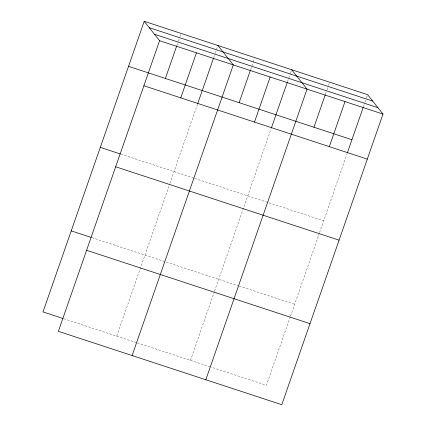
<?xml version="1.0" encoding="UTF-8"?>
<svg xmlns="http://www.w3.org/2000/svg" width="426" height="426" viewBox="0 0 426 426"><rect width="100%" height="100%" fill="white"/><g stroke="black" fill="none" stroke-linecap="round" stroke-linejoin="round"><path stroke-width="0.32" stroke-dasharray="2.13 1.6" d="M176.934 45.294L178.244 41.54M178.462 40.917L179.767 37.163M179.985 36.535L180.858 34.032M116.735 336.141L169.692 184.064M169.905 183.441L197.472 104.279M213.799 57.403L215.103 53.649M215.322 53.021L217.723 46.141M250.664 69.507L254.365 58.873M190.459 360.353L214.337 291.778M214.555 291.155L271.202 128.492M287.523 81.616L290.356 73.48M290.575 72.857L291.23 70.977M325.507 94.087L326.811 90.333M327.03 89.71L328.339 85.956M328.558 85.328L329.426 82.825M290.298 316.726L266.42 385.301L211.008 367.1M290.516 316.103L319.378 233.224M319.596 232.601L347.163 153.44M363.484 106.564L364.794 102.81M365.013 102.181L366.317 98.427M366.536 97.804L367.191 95.925M120.92 154.164L194.022 178.169M194.65 178.377L323.717 220.764M91.846 237.655L238.603 285.857M239.226 286.059L294.643 304.26M63.623 318.696L136.725 342.706M137.353 342.909L210.385 366.898"/><path stroke-width="0.64" d="M144.212 21.3L159.58 40.699L58.373 331.327L281.788 404.7L382.995 114.077L367.627 94.673L144.212 21.3L43.005 311.923L63 318.494M165.384 78.459L176.715 45.923M180.752 97.858L196.445 52.808M197.691 103.656L213.58 58.027M132.103 355.54L233.304 64.912L217.936 45.513M239.114 102.671L250.445 70.136M254.482 122.07L270.169 77.021M271.421 127.869L287.305 82.239M205.827 379.752L307.034 89.13L291.666 69.726M313.957 127.252L325.288 94.716M329.325 146.65L345.012 101.601M347.382 152.817L363.272 107.187M149.281 27.701L372.697 101.074M154.51 34.298L377.926 107.671M159.58 40.699L382.995 114.077M128.524 66.349L351.94 139.728M143.892 85.754L367.308 159.127M100.302 147.391L120.297 153.956M115.67 166.79L339.085 240.168M71.227 230.887L91.217 237.452M86.595 250.286L310.011 323.659"/></g></svg>
